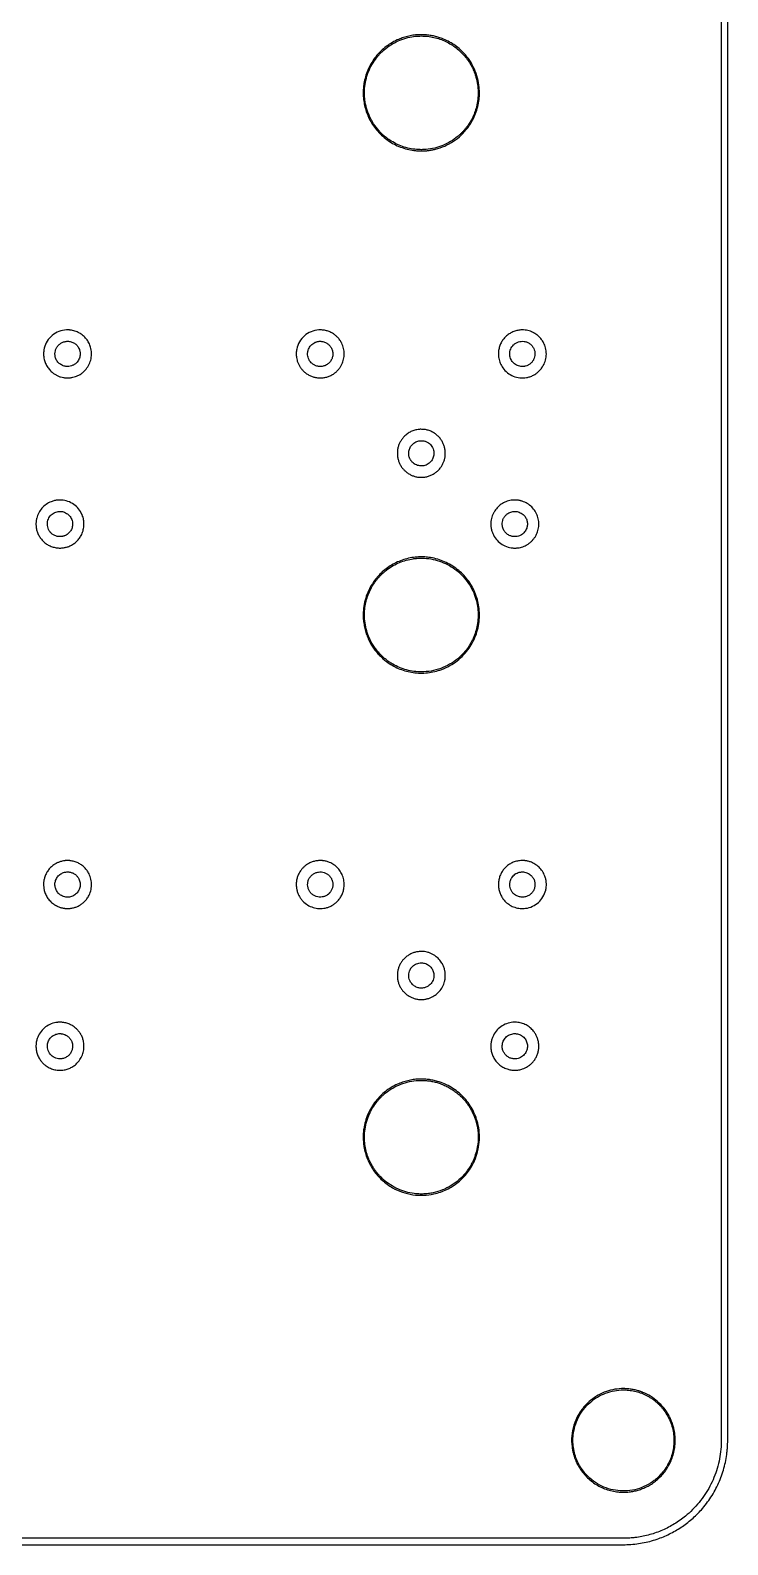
# Model space of a CAD drawing. Extents: x 0 to 24643, y 0 to 50000.
# Drawn here: x 13354 to 24643, y 0 to 24512 of the extents above; entities that cross this region are included whole.
import ezdxf

# ---------------------------------------------------------------- set-up
doc = ezdxf.new("R2010")
doc.units = 0

msp = doc.modelspace()

# ---------------------------------------------------------------- linework, layer by layer
for points in [[(23019.260842, 49998.888079, 0.000001), (20714.559307, 49999.172447, 0.000022)], [(17617.631839, 49999.413961, 0.000005), (12334.5, 49999.540123, 0.000007), (8235.163056, 49999.542638, 0.000011)], [(12321.642802, -0.020654), (22958.429286, -0.022176, 0.009586), (23012, 1.005014, 0.017037), (23139.00533, 10.218268, 0.01878), (23260.994127, 27.912431, 0.018878), (23380.734865, 54.60714, 0.017597), (23501, 90.796183, 0.032693), (23700.570067, 173.494894, 0.032145), (23888.836409, 281.908968, 0.032083), (24061.997839, 413.790063, 0.032271), (24216.503654, 566.5, 0.038167), (24372.094956, 770.989092, 0.038087), (24494.918311, 996.891854, 0.038086), (24582.056796, 1238.816569, 0.038161), (24631.420928, 1491, 0.005338), (24635.015282, 1524.672683, 0.005084), (24637.95435, 1558.965572, 0.004941), (24640.268485, 1594.274935, 0.004405), (24641.986725, 1631, 0.009486), (24643.034853, 1686.242722), (24643.036095, 25000)], [(24539.011877, 25000), (24539.010792, 1680.518671, -0.009918), (24538.008639, 1630, -0.002452), (24536.975009, 1606.826227, -0.003842), (24535.835221, 1586.908807, -0.003868), (24534.395524, 1567.108951, -0.002532), (24532.443789, 1544.306619, -0.049772), (24473.181195, 1236.01313, -0.049673), (24354.141892, 945.292311, -0.049672), (24180.101384, 683.756755, -0.049769), (23958, 461.870355, -0.034371), (23780.6031, 336.094981, -0.034314), (23587.551921, 235.73037, -0.034328), (23382.669044, 162.748177, -0.034466), (23170, 118.603782, -0.004625), (23140.23536, 114.817988, -0.005055), (23111.272778, 111.702672, -0.004379), (23078.935852, 108.840384, -0.00227), (23038.5, 105.802522, -0.017604), (23003.260294, 104.560053), (12344.202408, 104.149824)]]:
    msp.add_lwpolyline(points, format="xyb")
for points in [[(19632, 24439.898605, 0.023351), (19545.363365, 24431.003481, 0.022972), (19459.453309, 24414.040604, 0.022968), (19375.445633, 24389.263673, 0.02332), (19294.5, 24356.992688, 0.031776), (19189.766835, 24301.193042, 0.031606), (19092.751024, 24232.480794, 0.031558), (19005.034301, 24151.979316, 0.031462), (18928.050315, 24061, 0.030179), (18866.964067, 23967.563832, 0.029686), (18817.198741, 23866.949585, 0.029643), (18779.637234, 23761.002885, 0.029887), (18754.989504, 23651.645026, 0.016077), (18747.440303, 23593.800332, 0.015475), (18743.503747, 23534.84815, 0.015376), (18743.207599, 23475.382703, 0.015367), (18746.56638, 23416, 0.027412), (18760.567387, 23318.095254, 0.026293), (18785.323306, 23220.910967, 0.026237), (18820.2071, 23126.654272, 0.027004), (18864.48041, 23037.5, 0.059811), (18997.813159, 22856.307705, 0.059925), (19170.166621, 22711.954354, 0.059965), (19371.723133, 22612.663893, 0.060038), (19591, 22564.087934, 0.004823), (19615.635579, 22561.903722, 0.008149), (19636.323338, 22560.609336, 0.007793), (19657.67062, 22559.955855, 0.003974), (19684.5, 22559.766231, 0.014179), (19742.977015, 22561.47644, 0.015726), (19799.268521, 22566.502108, 0.015866), (19854.675907, 22575.002042, 0.014991), (19910.5, 22587.130065, 0.042653), (20062.554103, 22639.070414, 0.042801), (20203.403182, 22716.010933, 0.042801), (20329.097154, 22815.811181, 0.042649), (20436.12691, 22935.665548, 0.03086), (20500.480485, 23033.465547, 0.031235), (20552.019235, 23138.058086, 0.031226), (20590.139419, 23248.286312, 0.030801), (20614.442877, 23362.906997, 0.015537), (20620.892234, 23418.119026, 0.014676), (20624.055491, 23474.686145, 0.014602), (20623.902326, 23531.637134, 0.014978), (20620.412127, 23588, 0.041606), (20593.574809, 23739.821914, 0.041099), (20541.90735, 23885.755885, 0.041052), (20466.996726, 24021.429419, 0.0413), (20371.060467, 24142.747871, 0.028198), (20293.975679, 24216.420437, 0.028498), (20209.351869, 24280.672558, 0.028434), (20117.779328, 24335.014211, 0.027784), (20019.936169, 24379.080391, 0.020068), (19950.782374, 24402.572892, 0.019654), (19879.487984, 24420.629265, 0.019533), (19806.556155, 24433.124895, 0.019238), (19732.5, 24439.968776, 0.01027), (19712.209308, 24440.641531, 0.003326), (19682.168832, 24440.820381, 0.003319), (19652.153329, 24440.600173, 0.010412)], [(19735.5, 24418.915597, -0.029101), (19835.840477, 24407.825063, -0.027531), (19936.126325, 24385.049768, -0.027447), (20033.614026, 24351.304018, -0.028472), (20125.593751, 24307.432737, -0.026009), (20207.06376, 24257.035087, -0.025885), (20282.997005, 24198.376071, -0.025909), (20352.393936, 24132.243557, -0.026178), (20414.325465, 24059.505925, -0.023534), (20463.567909, 23988.435412, -0.02337), (20506.037312, 23912.88865, -0.023414), (20541.197301, 23833.85446, -0.023845), (20568.57579, 23752.352313, -0.032549), (20593.984879, 23633.910121, -0.032943), (20603.67308, 23513.649288, -0.032977), (20597.479696, 23393.276445, -0.032767), (20575.516484, 23274.5, -0.027181), (20545.477886, 23178.315846, -0.027308), (20505.221604, 23086.111939, -0.027354), (20455.230142, 22998.992244, -0.027489), (20396.102085, 22918, -0.013076), (20367.943172, 22885.352936, -0.010897), (20336.389213, 22852.131686, -0.010931), (20303.543671, 22820.442755, -0.013461), (20271.5, 22792.412095, -0.03767), (20157.312013, 22711.499103, -0.038043), (20032.641056, 22648.934461, -0.038058), (19899.978904, 22606.001456, -0.037766), (19762, 22583.534318, -0.010595), (19722.841631, 22580.996134, -0.010922), (19684.006052, 22580.153449, -0.010885), (19645.042438, 22581.007519, -0.010357), (19605.5, 22583.557459, -0.031566), (19491.046628, 22600.647122, -0.031437), (19379.494431, 22632.023244, -0.031424), (19272.713879, 22677.152486, -0.031483), (19172.5, 22735.283937, -0.016318), (19124.397499, 22769.713149, -0.015995), (19078.312919, 22807.42697, -0.015999), (19034.743766, 22848.001178, -0.016343), (18994.177398, 22891, -0.037386), (18911.12292, 23000.507755, -0.037484), (18845.38368, 23121.069631, -0.03739), (18798.245041, 23250.395282, -0.036789), (18770.58138, 23386, -0.016362), (18765.669002, 23437.56652, -0.013803), (18763.769497, 23492.360592, -0.013686), (18764.894648, 23547.722068, -0.015222), (18769.065898, 23601, -0.03748), (18793.904079, 23734.835021, -0.037021), (18838.509877, 23864.034955, -0.037004), (18901.70535, 23985.298663, -0.03737), (18981.902402, 24095.5, -0.008749), (18999.069155, 24115.021654, -0.006421), (19018.756226, 24136.084932, -0.00637), (19039.211194, 24156.877201, -0.008001), (19058.712369, 24175.592392, -0.036777), (19162.055869, 24258.364021, -0.036086), (19277.047181, 24325.685394, -0.036052), (19400.631383, 24375.827206, -0.036552), (19529.572834, 24407.421095, -0.013577), (19580.706616, 24414.630436, -0.014289), (19631.292516, 24418.906851, -0.014151), (19682.500071, 24420.313416, -0.012765)], [(13938, 19662.389163, 0.078372), (13816.475063, 19635.956365, 0.079918), (13709.88765, 19573.491505, 0.080235), (13628.593499, 19481.004535, 0.079904), (13580.405872, 19367.5, 0.013395), (13575.184353, 19343.615329, 0.018483), (13571.872155, 19321.917089, 0.017796), (13570.091967, 19299.409933, 0.011156), (13569.536422, 19273, 0.006645), (13569.83561, 19252.463658, 0.01466), (13570.731861, 19236.805318, 0.015367), (13572.512408, 19221.685862, 0.00806), (13575.606122, 19203, 0.047187), (13594.733843, 19135.076868, 0.045842), (13626.393812, 19071.243299, 0.045585), (13669.353634, 19013.921767, 0.045549), (13722, 18965.316995, 0.030905), (13760.292281, 18939.529452, 0.029876), (13801.896944, 18918.335372, 0.02982), (13845.81143, 18902.215884, 0.030509), (13891, 18891.579222, 0.00711), (13908.544104, 18888.820697, 0.016378), (13921.819995, 18887.368082, 0.01452), (13936.085011, 18886.694383, 0.004538), (13957.5, 18886.5, 0.004531), (13978.901866, 18886.693935, 0.014504), (13993.155252, 18887.366172, 0.016339), (14006.430362, 18888.816363, 0.007064), (14024, 18891.572726, 0.027375), (14064.195886, 18900.750481, 0.026688), (14103.499424, 18914.326143, 0.026554), (14141.324935, 18932.089032, 0.026455), (14177.10343, 18953.780957, 0.021375), (14197.774171, 18969.192757, 0.014552), (14219.971993, 18988.369712, 0.014598), (14240.877682, 19008.674192, 0.022558), (14257.587191, 19027.508735, 0.058867), (14308.223593, 19107.743259, 0.060798), (14338.095737, 19196.711601, 0.061073), (14345.612009, 19289.885621, 0.060366), (14330.467728, 19382.5, 0.048347), (14302.684723, 19452.203105, 0.048371), (14262.036939, 19515.260975, 0.048344), (14210.006821, 19569.365282, 0.048182), (14148.5, 19612.540319, 0.026341), (14113.729041, 19629.901076, 0.024936), (14076.691919, 19643.865061, 0.024819), (14038.266474, 19654.130523, 0.025472), (13999.343838, 19660.431615, 0.014265), (13986.410855, 19661.481931, 0.005152), (13967.984818, 19662.260036, 0.005002), (13949.766805, 19662.659004, 0.017412)], [(18022.5, 19661.937919, 0.081986), (17899.45017, 19633.439225, 0.081862), (17792.016947, 19566.895898, 0.081773), (17711.532706, 19469.318871, 0.081552), (17666.486899, 19351, 0.023416), (17661.449999, 19318.595724, 0.020544), (17659.180273, 19284.412171, 0.020472), (17659.720862, 19250.022718, 0.022764), (17663.106788, 19217, 0.030853), (17672.982205, 19170.52685, 0.0306), (17688.521601, 19125.490395, 0.030498), (17709.500734, 19082.544538, 0.030179), (17735.614477, 19042.312244, 0.019621), (17749.96027, 19024.400589, 0.013287), (17767.617283, 19005.106037, 0.013255), (17786.355628, 18986.694456, 0.018933), (17804, 18971.460035, 0.036566), (17851.695469, 18938.740914, 0.037126), (17903.413314, 18913.505903, 0.03711), (17958.316667, 18896.188066, 0.036465), (18015.5, 18887.049951, 0.015034), (18029.142366, 18886.292012, 0.006349), (18047.490946, 18886.058287, 0.00635), (18065.843082, 18886.290613, 0.015), (18079.5, 18887.047375, 0.037791), (18137.97092, 18896.537419, 0.037939), (18194.268417, 18914.71323, 0.037914), (18247.206861, 18941.200637, 0.037636), (18295.677169, 18975.435865, 0.01711), (18308.356302, 18986.655474, 0.008753), (18323.519327, 19001.539829, 0.008754), (18338.192797, 19016.988777, 0.016651), (18349.350388, 19030, 0.014389), (18363.134402, 19048.253749, 0.014095), (18375.944584, 19067.393777, 0.014154), (18387.603743, 19087.142115, 0.014827), (18397.937946, 19107.218985, 0.056876), (18426.448418, 19189.893477, 0.056473), (18435.690454, 19277.067073, 0.056506), (18425.193517, 19364.05225, 0.057069), (18395.49653, 19446.171568, 0.018108), (18380.556525, 19473.700356, 0.021068), (18364.348797, 19498.679515, 0.02107), (18346.097437, 19522.204419, 0.018116), (18325.023536, 19545.368276, 0.011453), (18308.90813, 19561.103861, 0.014802), (18293.379368, 19574.75021, 0.015074), (18277.308962, 19587.253958, 0.012666), (18259.568361, 19599.541129, 0.040761), (18205.111788, 19629.215642, 0.040045), (18146.242716, 19649.868482, 0.039988), (18084.752404, 19660.894696, 0.040392)], [(21293.5, 19661.892808, 0.044495), (21227.742258, 19651.840746, 0.043066), (21164.045109, 19630.257453, 0.042879), (21104.728181, 19597.969195, 0.043269), (21051.980991, 19556.122365, 0.04196), (21009.153373, 19508.243897, 0.041308), (20974.669259, 19453.645996, 0.041372), (20949.674187, 19394.206956, 0.04238), (20935.051093, 19331.938789, 0.0091), (20932.872381, 19314.977531, 0.01342), (20931.632076, 19300.016916, 0.012591), (20931.15023, 19284.324396, 0.006809), (20931.306842, 19265, 0.005892), (20931.907091, 19247.092758, 0.012402), (20932.881471, 19233.214609, 0.013154), (20934.50012, 19219.925277, 0.007557), (20937.113019, 19204, 0.028951), (20946.831994, 19163.518192, 0.026646), (20961.379838, 19123.263276, 0.026571), (20980.176069, 19084.667706, 0.028359), (21002.596396, 19049.146335, 0.069852), (21077.491781, 18970.221813, 0.070385), (21171.041231, 18915.212286, 0.070337), (21276.238093, 18888.285431, 0.069601), (21385.169287, 18891.42727, 0.038988), (21442.348689, 18905.768932, 0.038243), (21496.994721, 18928.881666, 0.038194), (21547.549662, 18960.081739, 0.038658), (21592.552162, 18998.494608, 0.006826), (21603.947832, 19010.169338, 0.0112), (21613.232462, 19020.393979, 0.011468), (21621.895074, 19030.848891, 0.007625), (21631.363881, 19043.208363, 0.063767), (21679.322751, 19128.721003, 0.063467), (21704.283219, 19223.694909, 0.063448), (21704.628109, 19321.919877, 0.063658), (21680.319622, 19416.976697, 0.039096), (21653.38774, 19471.93379, 0.039249), (21618.259768, 19521.952135, 0.039288), (21575.782868, 19565.822453, 0.039341), (21526.984624, 19602.486574, 0.013276), (21514.865644, 19609.737364, 0.007526), (21499.836697, 19617.90033, 0.007501), (21484.387439, 19625.699798, 0.011956), (21470.928865, 19631.849438, 0.030178), (21428.778537, 19646.966382, 0.029078), (21384.591728, 19657.120379, 0.028874), (21339.21224, 19662.132512, 0.028766)], [(13973.5, 19477.985925, -0.069185), (14029.295182, 19465.518604, -0.070297), (14079.242127, 19438.339302, -0.070172), (14119.775829, 19398.334729, -0.068539), (14148.050004, 19348.374123, -0.032431), (14155.183379, 19326.354499, -0.027877), (14159.846502, 19302.456751, -0.027825), (14161.82876, 19278.137548, -0.031944), (14160.939588, 19254.855955, -0.041303), (14154.371092, 19219.678546, -0.043842), (14142.185951, 19186.786711, -0.043963), (14124.489131, 19156.60263, -0.041983), (14101.541101, 19129.471845, -0.057251), (14065.155702, 19100.619669, -0.057062), (14023.13608, 19080.732033, -0.057071), (13977.714832, 19070.858951, -0.057302), (13931.301216, 19071.530133, -0.074611), (13872.979741, 19088.16732, -0.074487), (13822.072989, 19121.195623, -0.0745), (13783.086564, 19167.68529, -0.074681), (13759.477031, 19223.522312, -0.063344), (13753.05867, 19274.839225, -0.063851), (13759.725491, 19325.98429, -0.063889), (13779.073873, 19373.765704, -0.063557), (13809.884817, 19415.208382, -0.018169), (13823.59649, 19428.456811, -0.02442), (13836.991065, 19439.35628, -0.024756), (13851.234404, 19448.784452, -0.019515), (13867.5, 19457.590167, -0.033158), (13892.907401, 19468.060091, -0.033637), (13919.355377, 19475.020491, -0.033793), (13946.378221, 19478.348253, -0.034177)], [(18077.5, 19476.429726, -0.069301), (18131.077915, 19460.666728, -0.068542), (18178.531576, 19430.824061, -0.068518), (18216.16451, 19389.253225, -0.069169), (18241.01817, 19339.187528, -0.06849), (18251.388564, 19284.045279, -0.069007), (18246.432648, 19228.298962, -0.069048), (18226.50013, 19176.033007, -0.068705), (18193.064385, 19131.070104, -0.071133), (18146.926975, 19095.83836, -0.071539), (18092.852489, 19075.032375, -0.071446), (18035.042529, 19070.291754, -0.070648), (17978, 19081.967195, -0.027885), (17957.469888, 19090.61595, -0.028511), (17938.187057, 19101.439224, -0.028155), (17920.040775, 19114.525177, -0.025766), (17902.907859, 19129.937726, -0.050452), (17876.235986, 19162.527418, -0.052616), (17857.065155, 19199.358895, -0.052599), (17845.999665, 19239.391792, -0.050358), (17843.306478, 19281.452415, -0.019171), (17844.708295, 19300.10213, -0.023489), (17847.497978, 19317.352401, -0.023823), (17851.851758, 19334.058734, -0.020774), (17857.948837, 19351.071871, -0.045792), (17875.270865, 19384.574793, -0.046799), (17898.292885, 19414.102241, -0.046644), (17926.481635, 19438.916469, -0.044895), (17959.130714, 19458.436995, -0.021965), (17975.848462, 19465.608082, -0.021924), (17993.141393, 19471.289838, -0.022026), (18010.784033, 19475.412607, -0.022686), (18028.548215, 19477.918733, -0.020932), (18039.2036, 19478.483246, -0.01037), (18052.74584, 19478.352312, -0.010374), (18066.409078, 19477.652743, -0.018964)], [(21349, 19476.414944, -0.061074), (21396.726751, 19463.329644, -0.060849), (21439.943501, 19439.091314, -0.060802), (21476.083218, 19405.143096, -0.060808), (21502.995128, 19363.5, -0.057648), (21518.396575, 19319.556048, -0.056867), (21523.453907, 19273.051059, -0.056961), (21517.904621, 19226.673713, -0.058215), (21502.040983, 19183.105315, -0.052904), (21478.217076, 19146.034415, -0.053702), (21447.251213, 19114.994656, -0.053865), (21410.478934, 19091.338381, -0.053854), (21369.5, 19076.080359, -0.025725), (21351.522958, 19072.484993, -0.021027), (21332.016563, 19070.450799, -0.021062), (21312.449299, 19070.064414, -0.026129), (21294.290598, 19071.421902, -0.089245), (21223.769504, 19093.61435, -0.091103), (21165.983509, 19138.889996, -0.09134), (21128.173182, 19201.637073, -0.09028), (21115, 19274, -0.048418), (21118.957252, 19314.76975, -0.050667), (21130.677037, 19353.370848, -0.050749), (21149.898416, 19388.771557, -0.048877), (21176.070104, 19420.064385, -0.057617), (21213.186495, 19448.959799, -0.05791), (21255.855613, 19468.564877, -0.057873), (21301.909284, 19477.87116, -0.057406)], [(19647, 18052.904318, 0.043491), (19579.752528, 18040.283589, 0.043877), (19515.910407, 18016.242813, 0.043902), (19457.275806, 17981.446062, 0.043645), (19405.492153, 17936.884977, 0.032885), (19371.243903, 17896.81667, 0.034242), (19343.048912, 17853.121363, 0.034311), (19321.129205, 17806.071799, 0.033302), (19305.595711, 17756, 0.008008), (19302.998651, 17744.288133, 0.006953), (19300.644757, 17731.935087, 0.006741), (19298.563919, 17719.114971, 0.006371), (19296.786783, 17706, 0.025569), (19295.64038, 17689.838405, 0.006536), (19295.466784, 17663.599534, 0.006639), (19295.986224, 17637.279823, 0.023715), (19297.338768, 17620.5, 0.032402), (19308.02355, 17565.720884, 0.035387), (19325.48881, 17514.42315, 0.035544), (19349.930354, 17466.301967, 0.033278), (19381.427937, 17421, 0.018962), (19393.037884, 17407.547285, 0.008882), (19409.012468, 17390.996597, 0.008881), (19425.56083, 17375.027596, 0.019011), (19439, 17363.434038, 0.032705), (19483.594925, 17332.372008, 0.03484), (19530.952819, 17308.115413, 0.034839), (19581.221586, 17290.669054, 0.032699), (19634.5, 17279.92278, 0.018206), (19651.421863, 17278.271976, 0.008734), (19673.225524, 17277.325748, 0.008742), (19695.148885, 17277.141166, 0.017377), (19712.5, 17277.90189, 0.036261), (19770.404849, 17286.715863, 0.037606), (19825.704323, 17303.744529, 0.037625), (19877.803666, 17328.85426, 0.036376), (19926.176638, 17361.738527, 0.022228), (19945.988191, 17378.912794, 0.015037), (19967.055781, 17400.121417, 0.014989), (19986.927883, 17422.686929, 0.021211), (20003.117552, 17444, 0.033362), (20028.748057, 17486.708809, 0.031611), (20048.992313, 17533.209171, 0.031554), (20063.244239, 17581.976981, 0.032948), (20070.993287, 17631.452076, 0.01722), (20071.845538, 17646.91665, 0.006806), (20071.994788, 17668.219048, 0.006773), (20071.567281, 17689.431824, 0.018154), (20070.510773, 17704.5, 0.015556), (20066.74286, 17731.746958, 0.017617), (20061.403379, 17757.58837, 0.017797), (20054.314357, 17782.753983, 0.01656), (20045.30011, 17807.972931, 0.036727), (20019.89594, 17860.587157, 0.03762), (19987.244548, 17908.472643, 0.037728), (19947.883766, 17950.801918, 0.0374), (19902.5, 17986.870953, 0.007244), (19890.261794, 17994.929024, 0.010667), (19879.266074, 18001.617121, 0.010511), (19867.873376, 18007.90185, 0.006748), (19854.409042, 18014.73431, 0.019633), (19825.145116, 18027.691736, 0.021296), (19795.729569, 18037.931413, 0.020902), (19765.052632, 18045.784164, 0.01757), (19732, 18051.582715, 0.026255), (19717.52641, 18052.830982, 0.004497), (19689.922139, 18053.508535, 0.004642), (19662.286839, 18053.68164, 0.023898)], [(19716, 17867.526823, -0.025724), (19737.841799, 17862.720916, -0.027423), (19758.602279, 17855.775361, -0.027441), (19778.465471, 17846.604276, -0.025831), (19797.624378, 17835.14409, -0.050954), (19829.731083, 17808.507917, -0.051881), (19855.570253, 17776.077992, -0.051381), (19874.379112, 17738.720294, -0.048179), (19885.675111, 17697.5, -0.031888), (19887.07952, 17684.478324, -0.010927), (19887.493937, 17665.496722, -0.010926), (19887.078658, 17646.516211, -0.031915), (19885.673543, 17633.5, -0.036574), (19877.699293, 17601.532305, -0.0396), (19865.302799, 17571.942726, -0.039901), (19848.495469, 17544.87381, -0.038273), (19827.387551, 17520.411416, -0.099156), (19760.56879, 17476.18333, -0.099457), (19681.944146, 17461.161966, -0.099375), (19603.565943, 17477.669824, -0.09882), (19537.452649, 17523.161375, -0.016605), (19525.627986, 17536.166188, -0.023097), (19515.997971, 17548.612561, -0.023228), (19507.597516, 17561.838171, -0.017086), (19499.497679, 17577.198728, -0.077799), (19481.255718, 17637.058231, -0.077378), (19482.128911, 17699.744967, -0.077277), (19502.028203, 17759.269371, -0.077285), (19539.060606, 17809.939394, -0.040872), (19564.930936, 17831.893762, -0.041884), (19593.825518, 17849.146595, -0.041661), (19625.339788, 17861.416612, -0.039566), (19659, 17868.553226, -0.02663), (19670.93156, 17869.468802, -0.010336), (19687.502641, 17869.512982, -0.010342), (19704.070229, 17868.871688, -0.026449)], [(13806.5, 16908.396154, 0.013592), (13774.948984, 16904.406491, 0.017668), (13746.332612, 16898.953479, 0.018677), (13719.54354, 16891.798852, 0.018962), (13693.5, 16882.696007, 0.058795), (13612.201692, 16839.162569, 0.059466), (13543.613546, 16778.044137, 0.059439), (13491.31152, 16702.472513, 0.058645), (13457.969276, 16616.380839, 0.009984), (13455.239052, 16604.843938, 0.007259), (13452.645887, 16591.911493, 0.006966), (13450.308481, 16578.249122, 0.006924), (13448.347596, 16564.5, 0.023464), (13446.876451, 16546.353926, 0.008494), (13446.437203, 16520.5, 0.008494), (13446.876451, 16494.646074, 0.023464), (13448.347596, 16476.5, 0.03733), (13461.470408, 16412.565051, 0.041035), (13483.691111, 16353.36735, 0.041606), (13514.950698, 16299.308892, 0.040542), (13554.972661, 16250.666874, 0.04124), (13604.981606, 16206.907904, 0.043349), (13660.700858, 16172.764045, 0.04304), (13721.848609, 16148.546504, 0.039539), (13788, 16134.306128, 0.025919), (13806.252258, 16132.821301, 0.007351), (13834.745506, 16132.404004, 0.007352), (13863.239909, 16132.824624, 0.025896), (13881.5, 16134.31144, 0.013074), (13907.260768, 16138.446847, 0.016196), (13930.976325, 16143.693117, 0.016583), (13953.82499, 16150.344155, 0.014995), (13976.972931, 16158.69989, 0.043052), (14038.094418, 16189.169476, 0.044059), (14092.589251, 16229.453009, 0.044095), (14139.143507, 16278.627059, 0.043272), (14176.683054, 16335.5, 0.052727), (14207.516384, 16410.176901, 0.051863), (14222.267184, 16490.068612, 0.051932), (14220.253054, 16571.185969, 0.053153), (14201.522433, 16649.487042, 0.068121), (14152.345474, 16744.634013, 0.069371), (14079.663356, 16822.404552, 0.069237), (13988.344964, 16877.446027, 0.067431), (13884.646702, 16906.092144, 0.010703), (13875.724099, 16907.108881, 0.009714), (13866.473259, 16907.781941, 0.00752), (13855.271285, 16908.209635, 0.00305), (13840, 16908.469617, 0.00138), (13828.408373, 16908.564237, 0.001899), (13817.990625, 16908.580956, 0.001205), (13809.233489, 16908.540639, 0.022901)], [(13854.144045, 16723.955642, -0.090969), (13926.497537, 16702.99771, -0.092745), (13986.14318, 16657.810566, -0.092968), (14025.314196, 16594.219398, -0.091929), (14038.98359, 16520.5, -0.074667), (14029.890277, 16459.947025, -0.075672), (14003.422709, 16405.038905, -0.075484), (13961.745892, 16360.383515, -0.073734), (13908.374818, 16329.683241, -0.016965), (13899.265374, 16326.451934, -0.010589), (13888.399412, 16323.259382, -0.010407), (13877.06594, 16320.440452, -0.01325), (13866.5, 16318.337459, -0.031432), (13853.592737, 16316.949436, -0.011099), (13834.985754, 16316.538388, -0.011094), (13816.383641, 16316.953197, -0.031549), (13803.5, 16318.344308, -0.028161), (13777.699734, 16324.302095, -0.030924), (13753.549339, 16332.983184, -0.031248), (13730.878914, 16344.481334, -0.030025), (13709.5, 16358.854255, -0.023018), (13701.780474, 16365.329288, -0.009155), (13691.779217, 16374.878592, -0.009227), (13682.026983, 16384.900793, -0.020204), (13675.024675, 16393, -0.054887), (13651.220262, 16430.731379, -0.0542), (13636.073931, 16472.89574, -0.05438), (13630.37601, 16517.196097, -0.055992), (13634.465785, 16561.234619, -0.049514), (13646.614852, 16600.03898, -0.049317), (13666.168158, 16635.752912, -0.049361), (13692.318103, 16666.918166, -0.049783), (13724, 16692.253998, -0.043019), (13753.917641, 16708.176625, -0.041065), (13786.582468, 16719.038353, -0.041167), (13820.500678, 16724.395475, -0.043745)], [(21159.457435, 16907.539698, 0.054171), (21074.222157, 16889.190745, 0.05564), (20995.733687, 16853.057377, 0.055936), (20927.502925, 16800.71694, 0.055865), (20872.537925, 16734.534058, 0.028017), (20849.329572, 16694.50564, 0.03042), (20831.444791, 16653.197178, 0.030136), (20818.573107, 16609.668924, 0.026499), (20810.356447, 16563, 0.021354), (20808.930354, 16544.891709, 0.008927), (20808.488719, 16520.410138, 0.008916), (20808.920204, 16495.963346, 0.021722), (20810.340788, 16478, 0.016247), (20814.880623, 16448.916679, 0.017115), (20821.237986, 16420.695047, 0.017593), (20829.306955, 16393.751478, 0.019795), (20838.977607, 16368.5, 0.066909), (20893.184562, 16277.852457, 0.068204), (20969.0984, 16205.405341, 0.06817), (21061.741249, 16156.025284, 0.066729), (21164.928116, 16132.916013, 0.019867), (21181.347759, 16132.138297, 0.006697), (21205.315283, 16132.277151, 0.006569), (21229.099008, 16133.046206, 0.022495), (21244.5, 16134.442928, 0.023816), (21286.964668, 16142.303962, 0.027139), (21326.638807, 16153.924716, 0.027398), (21364.490972, 16169.660524, 0.025204), (21401.5, 16189.838357, 0.031659), (21438.462108, 16215.829234, 0.028852), (21473.075451, 16247.045425, 0.028747), (21503.991134, 16282.167154, 0.030816), (21529.905776, 16319.827677, 0.054255), (21565.331348, 16396.526699, 0.054358), (21583.400033, 16479.001264, 0.054409), (21583.26119, 16563.360591, 0.054552), (21564.921053, 16645.625808, 0.057742), (21526.2923, 16726.895951, 0.058124), (21470.174387, 16796.980722, 0.058144), (21399.452646, 16852.24824, 0.057857), (21317.791917, 16889.857964, 0.010329), (21299.861753, 16895.313348, 0.012663), (21282.894211, 16899.634607, 0.012508), (21265.555468, 16903.131999, 0.009656), (21246.5, 16906.103875, 0.021827), (21228.532471, 16907.757113, 0.007904), (21202.921872, 16908.584645, 0.007889), (21177.32756, 16908.602988, 0.022189)], [(21216.144045, 16723.97414, -0.043699), (21252.122593, 16717.200895, -0.044287), (21286.208024, 16704.295565, -0.044562), (21317.29578, 16685.680924, -0.045429), (21344.376347, 16661.959036, -0.067971), (21377.396798, 16616.180654, -0.069489), (21396.628281, 16563.56084, -0.069345), (21400.731406, 16507.587675, -0.067237), (21389.488359, 16452, -0.045296), (21375.691464, 16421.463794, -0.04052), (21356.168444, 16392.674033, -0.040399), (21332.18977, 16367.325902, -0.04434), (21305.139249, 16347.026357, -0.062631), (21258.127732, 16325.462768, -0.063517), (21207.465512, 16316.343629, -0.063596), (21156.192968, 16320.237156, -0.063063), (21107.388286, 16336.887032, -0.073557), (21057.543981, 16371.103142, -0.074522), (21019.996491, 16418.147709, -0.074543), (20997.898269, 16474.120448, -0.073663), (20993.060887, 16534.346647, -0.057556), (21001.533602, 16580.411269, -0.057809), (21020.277614, 16623.258928, -0.057667), (21048.384537, 16660.768414, -0.056747), (21084.454735, 16691.097319, -0.043277), (21114.692136, 16707.587602, -0.042055), (21147.604302, 16718.813571, -0.042128), (21181.873769, 16724.359663, -0.043772)], [(19637, 15987.916418, 0.057239), (19424.535215, 15952.556183, 0.057312), (19225.71657, 15869.953251, 0.057338), (19050.917848, 15744.41736, 0.057391), (18909.257569, 15582.5, 0.034507), (18842.872508, 15470.518513, 0.034873), (18792.784689, 15350.856928, 0.034751), (18759.674156, 15224.987553, 0.033745), (18743.901894, 15094.5, 0.011817), (18743.2262, 15071.359721, 0.003708), (18743.290551, 15036.696902, 0.003563), (18743.853594, 15002.364342, 0.014483), (18744.949734, 14981.5, 0.020525), (18755.976905, 14891.930055, 0.023405), (18774.010841, 14807.461614, 0.02369), (18799.627392, 14725.95521, 0.022085), (18833.368004, 14645.263573, 0.021324), (18868.828268, 14577.622759, 0.02014), (18910.557456, 14511.909266, 0.020239), (18957.205879, 14450.100659, 0.022131), (19007.397631, 14394.155624, 0.007316), (19036.447139, 14365.379792, 0.010765), (19062.865578, 14341.038316, 0.011168), (19089.547268, 14318.53548, 0.008837), (19119.349921, 14295.375343, 0.02917), (19212.114215, 14233.982839, 0.029687), (19310.863379, 14184.199529, 0.029692), (19414.796735, 14146.469293, 0.029203), (19523.04236, 14121.070339, 0.031059), (19639.27694, 14108.234449, 0.031273), (19755.93675, 14109.942257, 0.031228), (19871.635117, 14126.199437, 0.030766), (19985, 14156.787845, 0.037825), (20114.862405, 14211.795785, 0.037609), (20235.218671, 14285.830361, 0.037585), (20343.196459, 14377.108937, 0.037671), (20436.203505, 14483.45843, 0.034991), (20508.093534, 14594.803396, 0.035307), (20563.511033, 14714.758764, 0.035295), (20601.514414, 14841.357025, 0.034916), (20621.50445, 14972.5, 0.032185), (20623.539128, 15091.37977, 0.031611), (20610.356366, 15210.265278, 0.031552), (20582.253257, 15326.758582, 0.03178), (20539.766652, 15438.5, 0.063912), (20414.512962, 15640.731465, 0.063478), (20241.992862, 15805.304919, 0.063434), (20033.587012, 15921.426235, 0.063667), (19802.982985, 15981.412253, 0.011777), (19762.411193, 15985.637616, 0.010263), (19719.779934, 15988.185386, 0.010299), (19677.253606, 15988.975146, 0.012134)], [(19732.5, 15966.973715, -0.076933), (20009.953767, 15908.302578, -0.077441), (20255.994837, 15768.560288, -0.077483), (20447.750256, 15560.665412, -0.077144), (20567.47186, 15303.963557, -0.033005), (20593.29469, 15186.516927, -0.03267), (20603.553329, 15066.291074, -0.032681), (20598.062699, 14945.793866, -0.033081), (20576.90856, 14827.537794, -0.029882), (20543.60754, 14720.978792, -0.030435), (20498.008891, 14619.821664, -0.030382), (20440.381381, 14524.784928, -0.029547), (20371.165236, 14436.5, -0.01262), (20350.410136, 14414.186489, -0.006856), (20323.854874, 14387.778545, -0.006843), (20296.279458, 14361.819209, -0.011397), (20272.273056, 14340.81734, -0.043996), (20141.892208, 14250.076689, -0.04335), (19997.01443, 14183.02973, -0.043267), (19842.473793, 14141.867646, -0.043468), (19683.396608, 14128.001507, -0.032806), (19563.507129, 14135.86827, -0.032734), (19445.587446, 14159.349329, -0.032698), (19331.615001, 14198.053664, -0.032565), (19223.5, 14251.330365, -0.016141), (19172.122712, 14283.201616, -0.017109), (19123.922826, 14317.738263, -0.016986), (19077.881592, 14355.731391, -0.015423), (19032.974398, 14397.965362, -0.019847), (18980.605454, 14454.685577, -0.021431), (18934.293885, 14513.990722, -0.021477), (18893.316282, 14576.921615, -0.020116), (18856.921892, 14644.5, -0.034724), (18808.682672, 14763.761713, -0.034969), (18777.547462, 14888.272819, -0.035004), (18764.090383, 15015.787068, -0.034949), (18768.54177, 15144, -0.028415), (18785.356397, 15247.280637, -0.028542), (18813.756276, 15347.83116, -0.028479), (18853.495647, 15444.704372, -0.028004), (18904.18358, 15537, -0.013945), (18932.560318, 15579.740884, -0.014945), (18962.65422, 15619.834739, -0.01475), (18995.462704, 15658.529616, -0.012863), (19031.987608, 15697.075638, -0.006426), (19058.268441, 15722.750595, -0.010726), (19081.115113, 15743.58797, -0.011087), (19104.28746, 15762.940405, -0.007505), (19131.5, 15784.000399, -0.031182), (19228.228265, 15847.549846, -0.03158), (19331.70924, 15898.277795, -0.031587), (19440.732329, 15935.559448, -0.031227), (19554, 15958.980991, -0.00493), (19574.934733, 15961.752289, -0.006639), (19593.938663, 15963.821884, -0.005856), (19614.728475, 15965.561592, -0.002793), (19641.5, 15967.336126, -0.014312), (19655.547267, 15967.785488, -0.001835), (19685.712606, 15967.776031, -0.002057), (19715.851524, 15967.531985, -0.010655)], [(13933, 11073.410303, -0.003499), (13930.975991, 11073.190745, -0.000608), (13927.15, 11072.807483, -0.000661), (13922.65946, 11072.36916, -0.000592), (13918, 11071.926131, 0.034806), (13869.91973, 11064.009151, 0.031477), (13821.711835, 11049.322743, 0.031272), (13775.405371, 11028.578449, 0.033186), (13733, 11002.577018, 0.041586), (13683.692866, 10961.087112, 0.041699), (13641.980356, 10912.044821, 0.041546), (13608.852784, 10856.580556, 0.040641), (13585.067275, 10796, 0.034759), (13573.753503, 10746.202992, 0.033015), (13569.192201, 10694.450305, 0.032888), (13571.478372, 10642.345938, 0.033847), (13580.587342, 10591.5, 0.046074), (13604.294468, 10523.839781, 0.046292), (13639.961409, 10461.779361, 0.046354), (13686.38624, 10407.414205, 0.046456), (13742, 10362.576728, 0.006045), (13755.101151, 10354.112752, 0.010742), (13766.120226, 10347.507307, 0.011125), (13777.144457, 10341.537781, 0.007082), (13790.218985, 10335.062054, 0.016102), (13813.763954, 10324.730249, 0.016777), (13837.607758, 10316.087096, 0.016795), (13861.952917, 10309.070186, 0.016215), (13887, 10303.610852, 0.009074), (13905.283731, 10300.584528, 0.015086), (13920.796816, 10298.781345, 0.014264), (13936.983973, 10297.857319, 0.007124), (13957.5, 10297.564983, 0.007098), (13977.980053, 10297.855715, 0.014233), (13994.129878, 10298.774899, 0.015009), (14009.640466, 10300.571783, 0.008917), (14028, 10303.594643, 0.035411), (14080.630468, 10317.13498, 0.035386), (14130.836394, 10337.969101, 0.035162), (14177.898237, 10365.821377, 0.033998), (14221.156863, 10400.280114, 0.022026), (14241.689821, 10420.78293, 0.018132), (14261.776398, 10444.350478, 0.018023), (14280.242175, 10469.4902, 0.020878), (14295.909768, 10494.718985, 0.061718), (14331.831462, 10581.933531, 0.060683), (14345.651714, 10675.784292, 0.060707), (14336.536248, 10770.1733, 0.061862), (14305.014523, 10858.971028, 0.019428), (14289.781296, 10886.623119, 0.020759), (14272.758292, 10912.386687, 0.020705), (14253.613779, 10936.710637, 0.019111), (14232.025654, 10960.050671, 0.04123), (14182.454065, 11002.12228, 0.042526), (14127.142166, 11035.002263, 0.042259), (14066.73154, 11058.215116, 0.039696), (14002, 11071.541775, 0.020569), (13989.581939, 11072.569313, 0.003588), (13966.0927, 11073.374121, 0.0029), (13942.393094, 11073.878368, 0.032643)], [(18021.5, 11073.377556, 0.035295), (17961.557613, 11064.323041, 0.038436), (17905.226794, 11047.063414, 0.03861), (17852.425347, 11021.470549, 0.036257), (17803, 10987.58443, 0.019074), (17789.551307, 10975.986898, 0.008908), (17772.992319, 10960.007681, 0.008908), (17757.013102, 10943.448693, 0.019074), (17745.41557, 10930, 0.035746), (17711.634459, 10880.835577, 0.038204), (17686.040015, 10828.41263, 0.038376), (17668.8095, 10772.927627, 0.036733), (17659.943534, 10714.641503, 0.019473), (17658.987676, 10689.877692, 0.014533), (17659.7918, 10662.557233, 0.014546), (17662.179156, 10635.367096, 0.019682), (17666.012234, 10611, 0.035327), (17680.586046, 10557.512028, 0.035458), (17702.530946, 10506.67722, 0.035545), (17731.378561, 10459.56974, 0.035898), (17766.521453, 10417.188431, 0.063328), (17843.26121, 10355.100798, 0.063798), (17932.911973, 10314.382158, 0.063761), (18029.980956, 10297.563607, 0.063124), (18128.5, 10305.647362, 0.037238), (18181.545163, 10321.038182, 0.035379), (18232.675172, 10344.336822, 0.035329), (18280.080003, 10374.64968, 0.036877), (18322.024832, 10410.941605, 0.039819), (18362.565069, 10458.663363, 0.040595), (18394.735805, 10511.912453, 0.04045), (18417.973483, 10569.845295, 0.038947), (18431.93909, 10631.5, 0.03037), (18435.602526, 10674.91796, 0.027943), (18434.150406, 10719.697354, 0.027889), (18427.705619, 10764.126979, 0.029938), (18416.44835, 10806.5, 0.052903), (18382.035489, 10882.488391, 0.053642), (18332.575787, 10949.178214, 0.053726), (18270.140393, 11003.732968, 0.053388), (18197.388306, 11043.867214, 0.018125), (18172.23992, 11053.367443, 0.017268), (18146.063241, 11061.190732, 0.017054), (18119.076155, 11067.27594, 0.016611), (18091.5, 11071.569335, 0.019847), (18078.77142, 11072.609581, 0.004007), (18056.086594, 11073.377546, 0.003847), (18033.421895, 11073.788553, 0.022453)], [(21293.5, 11073.377556, 0.04244), (21222.100949, 11061.548223, 0.04603), (21155.729843, 11037.994791, 0.046422), (21095.275019, 11002.914904, 0.044591), (21041.441541, 10956.859886, 0.039632), (21000.844654, 10908.146401, 0.04186), (20969.269587, 10854.486982, 0.041405), (20946.802929, 10795.769808, 0.037177), (20933.320403, 10732, 0.025755), (20931.801672, 10713.641386, 0.007706), (20931.362761, 10685.556695, 0.00772), (20931.790651, 10657.455833, 0.025486), (20933.300486, 10639, 0.03954), (20947.432245, 10573.222976, 0.042692), (20971.509645, 10512.233585, 0.043047), (21005.380912, 10456.660969, 0.041539), (21048.63459, 10406.989532, 0.056575), (21117.957484, 10353.377126, 0.056647), (21197.50473, 10316.693662, 0.056622), (21283.287647, 10298.786543, 0.056435), (21371, 10300.548047, 0.07533), (21482.041867, 10332.864412, 0.074953), (21578.738719, 10396.661389, 0.074857), (21652.427624, 10486.213207, 0.074838), (21696.490149, 10593.5, 0.034568), (21705.537072, 10645.829867, 0.034067), (21707.349869, 10699.165291, 0.034123), (21701.90612, 10752.166479, 0.034951), (21689.319743, 10803.5, 0.054689), (21654.562811, 10881.416585, 0.054856), (21603.76932, 10949.857542, 0.054933), (21539.383355, 11005.533604, 0.055148), (21464.5, 11045.768192, 0.016273), (21439.981749, 11054.726678, 0.016917), (21415.245815, 11061.945189, 0.016779), (21389.886629, 11067.52428, 0.015443), (21363.5, 11071.569335, 0.019847), (21350.77142, 11072.609581, 0.004007), (21328.086594, 11073.377546, 0.003847), (21305.421895, 11073.788553, 0.022453)], [(13978.144045, 10888.948535, -0.063916), (14028.351525, 10877.254003, -0.063098), (14074.216114, 10853.228657, -0.063114), (14112.630109, 10818.530357, -0.064004), (14140.962827, 10775.5, -0.077182), (14159.689713, 10715.044565, -0.078042), (14159.094686, 10651.995996, -0.078065), (14139.204698, 10592.180327, -0.077295), (14101.884927, 10541.115073, -0.092028), (14040.323747, 10498.830644, -0.092065), (13967.696928, 10481.464621, -0.092153), (13893.735422, 10491.336735, -0.092417), (13828.344984, 10527.126668, -0.076102), (13786.814328, 10573.181766, -0.076053), (13760.953019, 10629.561909, -0.076171), (13753.156021, 10691.016759, -0.0767), (13764.156403, 10751.831709, -0.083751), (13796.851328, 10811.799187, -0.083863), (13847.395653, 10857.691154, -0.083957), (13910.156184, 10884.399067, -0.084199)], [(18067.789414, 10888.963999, -0.054315), (18112.587609, 10879.190129, -0.056234), (18153.672973, 10860.064177, -0.056221), (18189.471814, 10832.259992, -0.054246), (18218.664893, 10796.869286, -0.025525), (18228.087588, 10780.798553, -0.022463), (18236.269227, 10763.161684, -0.022419), (18242.851655, 10744.822174, -0.025125), (18247.483675, 10726.646097, -0.024562), (18250.597587, 10706.067153, -0.025197), (18251.642978, 10685.457012, -0.025249), (18250.60969, 10664.887431, -0.0249), (18247.507999, 10644.429759, -0.032174), (18241.147569, 10620.954165, -0.029225), (18231.660074, 10597.697923, -0.029097), (18219.475193, 10575.601816, -0.031151), (18205.056024, 10555.591707, -0.019608), (18198.523105, 10548.231289, -0.008265), (18189.205484, 10538.843544, -0.008191), (18179.668396, 10529.847088, -0.021904), (18172.5, 10523.857421, -0.060122), (18129.088736, 10498.29617, -0.061406), (18081.149231, 10484.021815, -0.061572), (18031.296156, 10481.839261, -0.061031), (17982.255636, 10491.838835, -0.062718), (17936.526657, 10513.834314, -0.062129), (17897.516351, 10546.539138, -0.062259), (17867.802108, 10587.755156, -0.063469), (17849.381965, 10634.755607, -0.057492), (17843.01823, 10682.725107, -0.059514), (17847.881347, 10730.306067, -0.059467), (17863.821859, 10775.435757, -0.057238), (17890.094065, 10816.182996, -0.063666), (17925.99824, 10850.076623, -0.060248), (17969.922869, 10874.593809, -0.060248), (18018.425558, 10887.933284, -0.063667)], [(21339.144045, 10888.939588, -0.040192), (21373.027234, 10882.690446, -0.042352), (21404.860403, 10871.164957, -0.042613), (21434.122534, 10854.51904, -0.041719), (21460.363091, 10833.04782, -0.032039), (21479.882039, 10811.566973, -0.035627), (21495.751448, 10788.48498, -0.03591), (21508.081634, 10763.553597, -0.033577), (21517.039878, 10736.554846, -0.032256), (21521.75885, 10711.851575, -0.030063), (21523.409663, 10686.155134, -0.030105), (21521.966848, 10660.484256, -0.032591), (21517.44743, 10635.857452, -0.066708), (21497.362826, 10585.553808, -0.066206), (21464.702004, 10542.170072, -0.06627), (21421.869681, 10508.864786, -0.067064), (21371.984359, 10488.088055, -0.071264), (21314.751996, 10481.278446, -0.070354), (21257.644239, 10490.748843, -0.070545), (21205.534456, 10515.643062, -0.072309), (21162.893231, 10553.872144, -0.055231), (21137.288295, 10592.51495, -0.056992), (21121.088237, 10635.427146, -0.05683), (21114.964071, 10681.001763, -0.054348), (21119.092227, 10727.5, -0.028062), (21123.409759, 10744.18268, -0.019231), (21130.077706, 10762.574336, -0.019216), (21138.150036, 10780.424847, -0.027744), (21146.734406, 10795.466627, -0.045813), (21170.5881, 10825.846752, -0.046772), (21199.422852, 10851.14299, -0.046974), (21232.333447, 10870.548352, -0.047033), (21268.274246, 10883.460087, -0.022196), (21285.752576, 10887.121743, -0.021243), (21303.744396, 10889.284697, -0.021396), (21321.718669, 10889.902868, -0.023413)], [(19646.5, 9600.534385, 0.03412), (19590.042715, 9590.6828, 0.036513), (19536.756926, 9573.380618, 0.03665), (19486.733193, 9548.58222, 0.034908), (19440, 9516.384527, 0.018447), (19425.809169, 9504.18805, 0.009623), (19409.000809, 9488.016354, 0.009623), (19392.822757, 9471.205266, 0.018398), (19380.608619, 9457, 0.033698), (19349.553306, 9412.187043, 0.035364), (19325.355253, 9364.306115, 0.035083), (19307.992654, 9313.13334, 0.032109), (19297.328465, 9258.5, 0.02401), (19295.763614, 9239.118707, 0.009263), (19295.385036, 9212.137538, 0.009283), (19296.008481, 9185.106186, 0.023398), (19297.746433, 9165.5, 0.031429), (19308.637544, 9111.225069, 0.035443), (19325.955042, 9060.95023, 0.035513), (19350.164323, 9013.710433, 0.03179), (19381.637251, 8968.5, 0.021101), (19392.675959, 8955.757764, 0.007773), (19409.265156, 8938.705282, 0.007817), (19426.453478, 8922.105246, 0.019907), (19439.567962, 8910.77474, 0.03293), (19484.331096, 8879.694787, 0.035302), (19531.787268, 8855.559167, 0.035032), (19582.504139, 8838.193912, 0.031464), (19637, 8827.320403, 0.026105), (19655.226295, 8825.825449, 0.007386), (19683.705636, 8825.401974, 0.007398), (19712.196632, 8825.820813, 0.025889), (19730.5, 8827.31144, 0.013424), (19756.015607, 8831.425791, 0.015813), (19779.904502, 8836.72621, 0.016147), (19802.967255, 8843.414351, 0.01525), (19826, 8851.692859, 0.058587), (19906.231449, 8894.753986, 0.058678), (19974.240351, 8955.231078, 0.058735), (20026.286113, 9029.793246, 0.058914), (20059.503588, 9114.338354, 0.014234), (20065.363159, 9139.567364, 0.018395), (20069.219867, 9163.024337, 0.018181), (20071.372061, 9186.922103, 0.01339), (20072.081177, 9213.493891, 0.01333), (20071.41671, 9238.321717, 0.016367), (20069.421381, 9261.426274, 0.016685), (20065.962464, 9283.969661, 0.014905), (20060.900068, 9307.105041, 0.018071), (20052.840334, 9334.990113, 0.01861), (20042.856976, 9361.943986, 0.018613), (20030.89887, 9388.076078, 0.018094), (20016.924975, 9413.5, 0.026764), (19995.002972, 9446.081493, 0.024738), (19969.177408, 9477.040395, 0.024769), (19940.456229, 9505.258331, 0.027013), (19909.871803, 9529.639703, 0.030038), (19869.213443, 9555.071086, 0.031097), (19826.258499, 9575.121595, 0.030897), (19780.884047, 9589.795035, 0.028852), (19733, 9599.168441, 0.022237), (19715.326676, 9600.783882, 0.007724), (19689.74701, 9601.583186, 0.007718), (19664.164976, 9601.592235, 0.022369)], [(19702.144045, 9416.990558, -0.041398), (19737.235344, 9410.608012, -0.043444), (19770.208525, 9398.590559, -0.043694), (19800.440449, 9381.133466, -0.042869), (19827.387551, 9358.588584, -0.038273), (19848.495469, 9334.12619, -0.039901), (19865.302799, 9307.057274, -0.0396), (19877.699293, 9277.467695, -0.036574), (19885.673543, 9245.5, -0.031915), (19887.078658, 9232.483789, -0.010926), (19887.493937, 9213.503278, -0.010927), (19887.07952, 9194.521676, -0.031888), (19885.675111, 9181.5, -0.048558), (19874.211946, 9139.793592, -0.05214), (19855.106863, 9102.131837, -0.052586), (19828.794367, 9069.507872, -0.050982), (19796, 9042.708977, -0.033207), (19771.617309, 9028.849759, -0.035705), (19746.187351, 9018.719429, -0.035452), (19719.408523, 9012.255864, -0.031837), (19691, 9009.339139, -0.07577), (19630.182363, 9016.215695, -0.07559), (19574.12081, 9040.898064, -0.075475), (19527.860075, 9081.169537, -0.075183), (19495.563044, 9133.406289, -0.053668), (19482.919282, 9174.801913, -0.053192), (19479.323477, 9218.066198, -0.053216), (19484.935755, 9261.096581, -0.053818), (19499.497679, 9301.801272, -0.011639), (19504.570599, 9311.680908, -0.012377), (19509.999496, 9321.110171, -0.01265), (19515.766723, 9330.059532, -0.013544), (19521.854255, 9338.5, -0.023017), (19528.328231, 9346.218287, -0.009151), (19537.87734, 9356.219558, -0.009224), (19547.899812, 9365.972575, -0.020188), (19556, 9372.976646, -0.047462), (19588.934581, 9394.447685, -0.047623), (19625.290435, 9409.294405, -0.047953), (19663.554317, 9416.919291, -0.049548)], [(13810.5, 8456.406016, -0.000659), (13808.25655, 8456.188247, -0.000135), (13804.296875, 8455.810232, -0.000142), (13799.696109, 8455.373593, -0.000134), (13795, 8454.930524, 0.006992), (13789.596644, 8454.345852, 0.003477), (13782.765625, 8453.461647, 0.00345), (13775.698727, 8452.447177, 0.005062), (13769.5, 8451.449353, 0.06717), (13669.839333, 8420.197886, 0.067375), (13582.140708, 8363.669459, 0.067434), (13512.689498, 8285.911987, 0.067493), (13466.456813, 8192.5, 0.017532), (13457.971482, 8164.038518, 0.020116), (13451.934585, 8136.321815, 0.020001), (13448.119246, 8108.069966, 0.016957), (13446.302957, 8078, 0.043396), (13450.416544, 8009.884631, 0.044612), (13466.239117, 7944.152827, 0.044405), (13493.56068, 7881.996036, 0.0422), (13531.827998, 7824.5, 0.022712), (13548.586907, 7805.27626, 0.0146), (13569.637019, 7784.486387, 0.01454), (13592.052085, 7764.791014, 0.021176), (13613, 7748.883475, 0.048965), (13678.722111, 7712.183018, 0.048312), (13750.61973, 7688.76446, 0.048327), (13825.653572, 7679.583104, 0.049059), (13900.666391, 7685.058226, 0.043746), (13966.111943, 7702.35162, 0.043409), (14027.729559, 7730.800134, 0.043436), (14083.474531, 7769.440064, 0.043921), (14131.480264, 7816.998879, 0.055981), (14179.399855, 7888.49942, 0.055092), (14210.574475, 7969.227393, 0.05521), (14223.322585, 8054.648834, 0.056703), (14216.870673, 8140, 0.035973), (14202.006972, 8195.728361, 0.037369), (14179.450559, 8248.016476, 0.037368), (14149.361757, 8296.365523, 0.035968), (14112.058891, 8340.359309, 0.041622), (14062.008673, 8383.589367, 0.043332), (14006.132373, 8417.281568, 0.043078), (13944.973532, 8440.995287, 0.040192), (13879.219759, 8454.56042, 0.020265), (13866.744873, 8455.592971, 0.003802), (13843.8403, 8456.382444, 0.003343), (13820.881628, 8456.845448, 0.027897)], [(21166.5, 8455.906531, 0.067676), (21063.102482, 8433.18312, 0.068113), (20969.773146, 8383.702662, 0.068219), (20893.289889, 8311.047472, 0.068246), (20839.19117, 8220.5, 0.017931), (20829.144688, 8194.319637, 0.018269), (20821.068585, 8167.647819, 0.017961), (20814.84649, 8140.026669, 0.016091), (20810.356447, 8111, 0.021374), (20808.937563, 8092.9738, 0.008822), (20808.492772, 8068.491088, 0.008821), (20808.911867, 8044.011736, 0.021414), (20810.312053, 8026, 0.019781), (20816.105704, 7990.090085, 0.023109), (20824.506172, 7956.594594, 0.023336), (20835.87847, 7924.301595, 0.020954), (20850.581857, 7892, 0.048549), (20890.723506, 7828.83055, 0.048272), (20942.361806, 7774.454276, 0.048309), (21003.427772, 7731.023962, 0.048779), (21071.5, 7700.282781, 0.040558), (21133.919262, 7684.634844, 0.041587), (21197.520275, 7679.444222, 0.041598), (21261.087407, 7684.850385, 0.040625), (21323.405976, 7700.709551, 0.027888), (21364.440485, 7717.393199, 0.029366), (21402.635416, 7738.290941, 0.02926), (21438.243202, 7763.596777, 0.027266), (21471.546585, 7793.453415, 0.037128), (21510.220668, 7838.34107, 0.038443), (21541.333973, 7887.956033, 0.038459), (21564.474317, 7941.72965, 0.037223), (21579.408419, 7999, 0.019616), (21583.609388, 8028.501536, 0.019254), (21585.518623, 8058.425219, 0.019187), (21585.122753, 8088.511534, 0.019147), (21582.422005, 8118.5, 0.034813), (21572.084835, 8170.102956, 0.033778), (21554.615227, 8220.312567, 0.033768), (21530.53734, 8267.727996, 0.034738), (21500.497378, 8311, 0.05066), (21444.449324, 8367.939027, 0.051578), (21378.414747, 8412.055929, 0.051563), (21304.730388, 8441.733418, 0.050575), (21226.050106, 8455.952482, 0.013204), (21212.924723, 8456.626662, 0.006421), (21196.137745, 8456.829302, 0.006415), (21179.408732, 8456.601764, 0.013689)], [(13864.608165, 8270.460969, -0.065318), (13916.015854, 8255.797577, -0.065683), (13961.794954, 8228.388175, -0.065667), (13998.907802, 8190.036656, -0.065232), (14024.905841, 8143.291049, -0.021481), (14030.625868, 8126.82413, -0.02297), (14034.767778, 8110.288675, -0.022575), (14037.429608, 8093.181706, -0.019353), (14038.713867, 8075, -0.028979), (14038.039177, 8049.180215, -0.031778), (14034.356041, 8024.408346, -0.032177), (14027.621771, 8000.583109, -0.0313), (14017.836061, 7977.590299, -0.067576), (13985.539416, 7930.372724, -0.070656), (13942.255344, 7894.29325, -0.07073), (13890.679412, 7871.719321, -0.067939), (13834.131157, 7864, -0.111865), (13746.9802, 7883.745319, -0.110764), (13676.487714, 7939.162524, -0.110635), (13636.359409, 8019.43679, -0.111386), (13634.449953, 8108.951104, -0.080416), (13657.357751, 8169.623768, -0.079639), (13698.29465, 8220.200692, -0.079485), (13753.066738, 8255.52242, -0.07965), (13816.085657, 8271.961321, -0.021008), (13826.667741, 8272.535388, -0.010775), (13839.956052, 8272.410971, -0.01076), (13853.418852, 8271.70447, -0.018367)], [(21226.642261, 8270.47169, -0.039533), (21258.669549, 8263.141041, -0.040836), (21288.782917, 8250.915182, -0.040811), (21316.525396, 8233.949406, -0.039385), (21341.5, 8212.51902, -0.040815), (21363.547137, 8186.413339, -0.04204), (21380.816791, 8157.320045, -0.041947), (21393.007254, 8125.686018, -0.040269), (21399.952543, 8092.026234, -0.022774), (21400.785093, 8081.297899, -0.010305), (21400.94443, 8067.196851, -0.010337), (21400.516177, 8052.91727, -0.019925), (21399.482411, 8041.52561, -0.098727), (21373.950649, 7966.289809, -0.098057), (21321.471483, 7906.390697, -0.098048), (21250.120928, 7871.007447, -0.098689), (21170.841743, 7865.595781, -0.060615), (21122.772035, 7877.853016, -0.060919), (21079.132242, 7901.266867, -0.060926), (21042.424981, 7934.504215, -0.060654), (21014.746128, 7975.655701, -0.033212), (21004.064951, 8000.602228, -0.033466), (20996.812703, 8026.680502, -0.033464), (20993.104241, 8053.494321, -0.033202), (20992.991623, 8080.634448, -0.089292), (21010.407032, 8151.69503, -0.090514), (21051.465488, 8211.840397, -0.090218), (21111.256194, 8253.7469, -0.087995), (21182.5, 8272.381696, -0.023384), (21191.113305, 8272.670642, -0.007504), (21203.906952, 8272.309331, -0.007709), (21216.932886, 8271.544359, -0.017979)], [(19641.5, 7535.927619, 0.024021), (19552.736276, 7527.64733, 0.023544), (19464.572211, 7510.862706, 0.023544), (19378.3767, 7485.863111, 0.024021), (19295.501104, 7453.011075, 0.029748), (19197.016663, 7401.122714, 0.029539), (19105.14346, 7337.80257, 0.029517), (19021.309115, 7264.047415, 0.029602), (18946.828868, 7181, 0.03324), (18876.403028, 7079.247591, 0.032887), (18819.802781, 6968.704748, 0.032912), (18778.223374, 6851.78172, 0.033414), (18752.597921, 6731, 0.005961), (18748.365838, 6698.714076, 0.01038), (18745.732389, 6671.833284, 0.010144), (18744.180475, 6644.447642, 0.005395), (18743.313597, 6610.5, 0.009281), (18743.483234, 6566.120257, 0.012091), (18745.374273, 6525.53898, 0.012349), (18749.178136, 6485.805013, 0.010435), (18755.112392, 6444, 0.055975), (18811.714567, 6242.395147, 0.055795), (18911.666574, 6058.130489, 0.055788), (19049.899791, 5900.506741, 0.055935), (19219.445365, 5777.502462, 0.045965), (19376.757346, 5706.492531, 0.045946), (19544.416407, 5665.406406, 0.045943), (19716.768083, 5655.628457, 0.045949), (19888, 5677.489807, 0.058526), (20094.911155, 5749.690683, 0.058378), (20279.653718, 5867.916651, 0.058401), (20432.00532, 6025.592761, 0.05866), (20543.505131, 6214, 0.041331), (20594.868494, 6361.749658, 0.041602), (20621.089384, 6515.611461, 0.041637), (20621.465823, 6671.568803, 0.041548), (20596.006395, 6825.547832, 0.065114), (20505.980616, 7052.952006, 0.06524), (20360.547849, 7249.391722, 0.065255), (20169.447899, 7401.690673, 0.065199), (19945.5, 7499.65027, 0.020658), (19871.104022, 7517.92093, 0.020188), (19794.881987, 7530.154465, 0.0202), (19717.967834, 7536.195211, 0.020745)], [(19746.5, 7514.05986, -0.016701), (19820.524534, 7505.702958, -0.019741), (19889.766283, 7492.723959, -0.02003), (19956.893476, 7474.519372, -0.0182), (20024.564042, 7450.484627, -0.021434), (20095.660658, 7418.689291, -0.021562), (20163.629857, 7380.98072, -0.021385), (20228.625629, 7337.236903, -0.020303), (20290.822035, 7287.376277, -0.012768), (20307.243429, 7272.32511, -0.003765), (20331.637024, 7248.435855, -0.00379), (20355.716167, 7224.130979, -0.012291), (20371.165236, 7207.5, -0.016199), (20411.141648, 7159.220635, -0.016819), (20447.388805, 7109.040875, -0.01692), (20479.978683, 7056.83853, -0.016869), (20508.998686, 7002.5, -0.048109), (20571.926425, 6835.643656, -0.048595), (20601.536906, 6660.399917, -0.048616), (20596.761745, 6482.809457, -0.048239), (20557.813926, 6309, -0.022126), (20528.638285, 6231.743967, -0.0227), (20492.970243, 6158.042548, -0.022692), (20450.75495, 6087.855277, -0.022078), (20401.988528, 6021.114328, -0.042707), (20292.991459, 5906.557687, -0.043138), (20166.461474, 5812.610656, -0.043106), (20025.592981, 5741.709495, -0.042508), (19874, 5695.616764, -0.021848), (19799.217137, 5683.047564, -0.020479), (19721.988218, 5676.710056, -0.020419), (19644.264569, 5676.702859, -0.021387), (19568, 5683.086461, -0.037455), (19432.668243, 5710.681779, -0.0377), (19303.274901, 5758.117991, -0.037603), (19182.165021, 5824.583906, -0.036848), (19071.5, 5908.844738, -0.012194), (19055.18066, 5924.011532, -0.003767), (19031.343388, 5947.627379, -0.003731), (19007.932851, 5971.526671, -0.012899), (18993.294706, 5987.5, -0.014364), (18954.168045, 6035.169827, -0.016793), (18919.920181, 6082.640612, -0.016946), (18889.197824, 6131.91619, -0.015159), (18860.658052, 6185, -0.004921), (18850.047413, 6206.79047, -0.006689), (18840.931623, 6226.670907, -0.006875), (18832.548085, 6246.346163, -0.005707), (18824.156946, 6267.5, -0.029652), (18791.688869, 6369.939512, -0.029366), (18771.440958, 6475.832019, -0.029275), (18763.69601, 6583.690319, -0.029047), (18768.56532, 6692, -0.036885), (18791.942058, 6822.886072, -0.036186), (18834.392185, 6949.785949, -0.036144), (18894.752443, 7069.379323, -0.036604), (18971.481241, 7178.5, -0.013251), (19000.860287, 7212.506932, -0.011512), (19033.37859, 7246.580939, -0.011542), (19067.326494, 7279.018337, -0.013559), (19101, 7308.105363, -0.039572), (19220.655034, 7391.065032, -0.039712), (19351.748101, 7454.026486, -0.039596), (19491.521034, 7495.617325, -0.038848), (19637, 7514.993489, -0.013194), (19656.907252, 7515.558311, -0.002626), (19692.504075, 7515.441766, -0.002507), (19728.057325, 7514.960328, -0.015117)], [(22924, 2525.996478, 0.042358), (22781.898813, 2508.464822, 0.042903), (22645.41624, 2467.26475, 0.042798), (22517.662681, 2403.256844, 0.04172), (22401.5, 2317.954102, 0.013319), (22385.869503, 2303.583459, 0.003833), (22362.464956, 2280.535044, 0.003833), (22339.416541, 2257.130497, 0.013319), (22325.045898, 2241.5, 0.05179), (22222.550906, 2095.879713, 0.053096), (22153.178627, 1933.488465, 0.053177), (22119.634862, 1760.360765, 0.05225), (22123.054295, 1583, 0.024515), (22136.639206, 1505.122282, 0.023447), (22157.933565, 1427.760713, 0.023425), (22186.401683, 1352.660206, 0.024352), (22221.446377, 1281.546204, 0.060136), (22339.640408, 1118.307983, 0.060239), (22493.220441, 987.989321, 0.060239), (22673.435003, 898.032387, 0.060137), (22870, 853.556823, 0.012805), (22902.875375, 851.027754, 0.0079), (22941.63916, 849.656128, 0.007921), (22979.551156, 849.51475, 0.015829), (23009.5, 850.826386, 0.020043), (23086.499742, 859.759996, 0.022314), (23159.793483, 874.633107, 0.022578), (23230.687968, 895.786916, 0.021568), (23300.5, 923.529231, 0.025861), (23371.876805, 960.064197, 0.023478), (23441.522188, 1004.876709, 0.023523), (23506.516302, 1055.918719, 0.026256), (23563.967327, 1111.102458, 0.027915), (23627.969409, 1187.520289, 0.029471), (23681.816841, 1269.268075, 0.029619), (23725.447246, 1356.38167, 0.028821), (23758.928852, 1448.828335, 0.030786), (23782.206851, 1549.013656, 0.030926), (23792.961633, 1651.147894, 0.030819), (23791.051763, 1754.16865, 0.030102), (23776.524701, 1857, 0.02006), (23761.447794, 1918.438594, 0.01879), (23741.211103, 1979.847584, 0.018748), (23716.367864, 2039.705827, 0.019731), (23687.493437, 2096.5, 0.042423), (23607.6147, 2214.621815, 0.042379), (23508.92042, 2317.611276, 0.04246), (23394.466461, 2402.315065, 0.042936), (23267.762634, 2466.107797, 0.005087), (23254.627021, 2471.209168, 0.00243), (23237.645218, 2477.512128, 0.001839), (23221.296372, 2483.421865, 0.016056), (23213.951415, 2485.783371, -0.002837), (23211.828872, 2486.404396, -0.000333), (23207.107603, 2487.818333, -0.000399), (23201.496289, 2489.507785, -0.000327), (23195.5, 2491.322647, 0.021697), (23129.975941, 2508.135064, 0.020191), (23061.653638, 2519.680357, 0.020123), (22992.378332, 2525.707463, 0.021161)], [(22990.5, 2504.997516, -0.028461), (23088.338701, 2494.739508, -0.029936), (23182.708122, 2473.515174, -0.030048), (23273.542793, 2441.265136, -0.029141), (23360.824007, 2398.075815, -0.016444), (23407.014209, 2369.714833, -0.017414), (23450.342811, 2338.889152, -0.017282), (23491.719343, 2304.895974, -0.015676), (23532.058945, 2267.039083, -0.004388), (23550.667759, 2248.115501, -0.00845), (23565.180055, 2232.579329, -0.009002), (23578.547398, 2217.22833, -0.005814), (23593.494225, 2199, -0.035195), (23659.119387, 2104.060229, -0.03533), (23710.685732, 2000.972783, -0.035362), (23747.186256, 1891.743409, -0.0354), (23767.913974, 1778.5, -0.005176), (23770.294614, 1754.751552, -0.009944), (23771.626671, 1735.663234, -0.009056), (23772.26827, 1715.412989, -0.003562), (23772.448012, 1687.5, -0.0035), (23772.234561, 1659.718665, -0.008846), (23771.580462, 1639.521543, -0.009829), (23770.261354, 1620.633228, -0.005353), (23767.938261, 1597.5, -0.033261), (23748.770245, 1490.517793, -0.03325), (23715.584068, 1387.010372, -0.033278), (23669.001628, 1288.896666, -0.033442), (23609.881997, 1198, -0.019522), (23568.655556, 1147.28484, -0.019813), (23523.793777, 1100.199385, -0.01988), (23475.500274, 1056.963189, -0.019976), (23424, 1017.771817, -0.048125), (23287.074972, 940.392622, -0.048318), (23138.063885, 890.740255, -0.048246), (22982.08141, 870.559315, -0.04769), (22824.5, 880.509678, -0.047757), (22676.231557, 918.971159, -0.047024), (22537.136708, 985.003948, -0.046932), (22412.5839, 1076.008836, -0.047177), (22307.426794, 1188.5, -0.034421), (22245.280359, 1281.596145, -0.034352), (22196.446977, 1382.399896, -0.034306), (22161.821955, 1489.073223, -0.034125), (22142.033903, 1599.667704, -0.00591), (22139.841088, 1622.201649, -0.008863), (22138.508877, 1641.920097, -0.008265), (22137.820183, 1662.654454, -0.004317), (22137.61238, 1688.5, -0.006759), (22138.073913, 1721.206954, -0.010862), (22139.449656, 1749.06172, -0.011093), (22142.007093, 1776.405702, -0.007468), (22146.084214, 1807.5, -0.04717), (22182.247477, 1955.543931, -0.046783), (22245.584584, 2094.618605, -0.046737), (22333.742822, 2219.617391, -0.046882), (22443.5, 2325.925981, -0.045207), (22566.044165, 2407.160548, -0.044696), (22701.650752, 2465.408367, -0.044848), (22844.994321, 2498.47853, -0.046198)]]:
    msp.add_lwpolyline(points, format="xyb", close=True)

doc.saveas('drawing.dxf')
